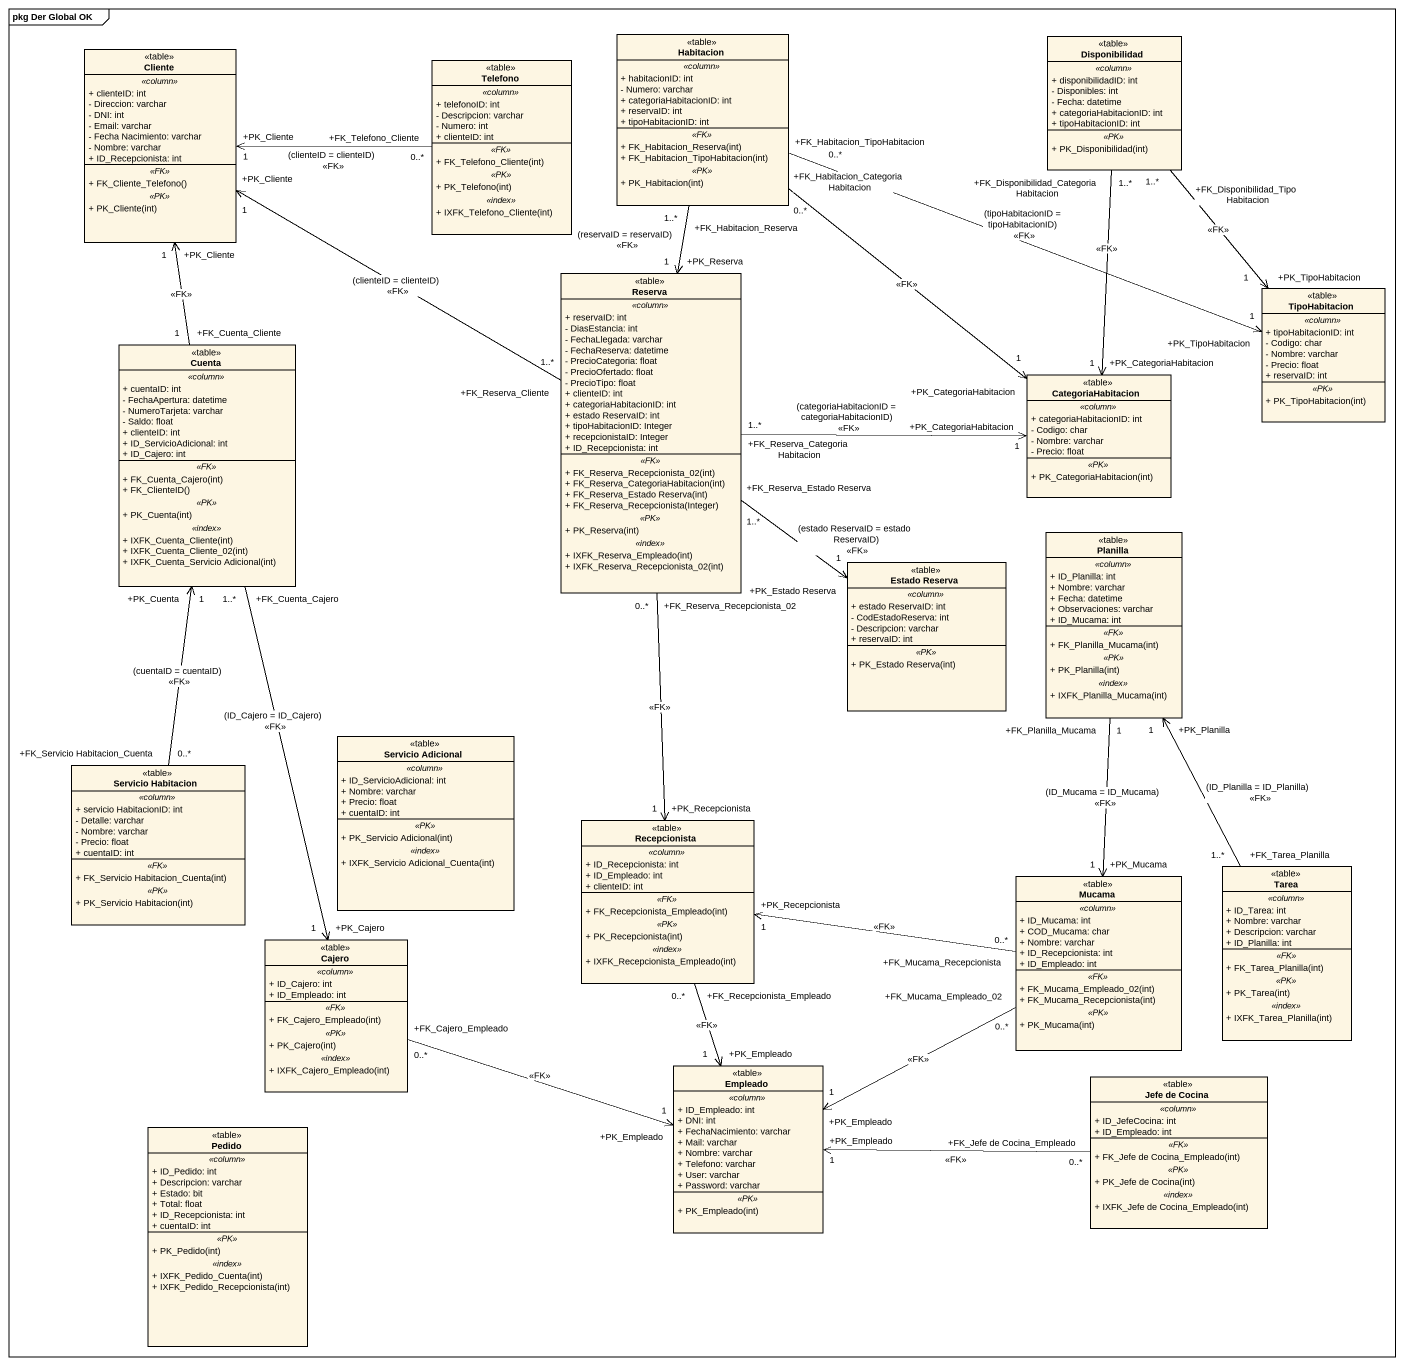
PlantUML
@startuml
mainframe pkg Der Global OK
hide circle
hide empty members
skinparam classAttributeIconSize 0
class Habitacion <<table>> {
  .. <<column>> ..
  + habitacionID: int
  - Numero: varchar
  + categoriaHabitacionID: int
  + reservaID: int
  + tipoHabitacionID: int
  .. <<FK>> ..
  + FK_Habitacion_Reserva(int)
  + FK_Habitacion_TipoHabitacion(int)
  .. <<PK>> ..
  + PK_Habitacion(int)
}
class Disponibilidad <<table>> {
  .. <<column>> ..
  + disponibilidadID: int
  - Disponibles: int
  - Fecha: datetime
  + categoriaHabitacionID: int
  + tipoHabitacionID: int
  .. <<PK>> ..
  + PK_Disponibilidad(int)
}
class Cliente <<table>> {
  .. <<column>> ..
  + clienteID: int
  - Direccion: varchar
  - DNI: int
  - Email: varchar
  - Fecha Nacimiento: varchar
  - Nombre: varchar
  + ID_Recepcionista: int
  .. <<FK>> ..
  + FK_Cliente_Telefono()
  .. <<PK>> ..
  + PK_Cliente(int)
}
class Telefono <<table>> {
  .. <<column>> ..
  + telefonoID: int
  - Descripcion: varchar
  - Numero: int
  + clienteID: int
  .. <<FK>> ..
  + FK_Telefono_Cliente(int)
  .. <<PK>> ..
  + PK_Telefono(int)
  .. <<index>> ..
  + IXFK_Telefono_Cliente(int)
}
class Reserva <<table>> {
  .. <<column>> ..
  + reservaID: int
  - DiasEstancia: int
  - FechaLlegada: varchar
  - FechaReserva: datetime
  - PrecioCategoria: float
  - PrecioOfertado: float
  - PrecioTipo: float
  + clienteID: int
  + categoriaHabitacionID: int
  + estado ReservaID: int
  + tipoHabitacionID: Integer
  + recepcionistaID: Integer
  + ID_Recepcionista: int
  .. <<FK>> ..
  + FK_Reserva_Recepcionista_02(int)
  + FK_Reserva_CategoriaHabitacion(int)
  + FK_Reserva_Estado Reserva(int)
  + FK_Reserva_Recepcionista(Integer)
  .. <<PK>> ..
  + PK_Reserva(int)
  .. <<index>> ..
  + IXFK_Reserva_Empleado(int)
  + IXFK_Reserva_Recepcionista_02(int)
}
class TipoHabitacion <<table>> {
  .. <<column>> ..
  + tipoHabitacionID: int
  - Codigo: char
  - Nombre: varchar
  - Precio: float
  + reservaID: int
  .. <<PK>> ..
  + PK_TipoHabitacion(int)
}
class Cuenta <<table>> {
  .. <<column>> ..
  + cuentaID: int
  - FechaApertura: datetime
  - NumeroTarjeta: varchar
  - Saldo: float
  + clienteID: int
  + ID_ServicioAdicional: int
  + ID_Cajero: int
  .. <<FK>> ..
  + FK_Cuenta_Cajero(int)
  + FK_ClienteID()
  .. <<PK>> ..
  + PK_Cuenta(int)
  .. <<index>> ..
  + IXFK_Cuenta_Cliente(int)
  + IXFK_Cuenta_Cliente_02(int)
  + IXFK_Cuenta_Servicio Adicional(int)
}
class CategoriaHabitacion <<table>> {
  .. <<column>> ..
  + categoriaHabitacionID: int
  - Codigo: char
  - Nombre: varchar
  - Precio: float
  .. <<PK>> ..
  + PK_CategoriaHabitacion(int)
}
class Planilla <<table>> {
  .. <<column>> ..
  + ID_Planilla: int
  + Nombre: varchar
  + Fecha: datetime
  + Observaciones: varchar
  + ID_Mucama: int
  .. <<FK>> ..
  + FK_Planilla_Mucama(int)
  .. <<PK>> ..
  + PK_Planilla(int)
  .. <<index>> ..
  + IXFK_Planilla_Mucama(int)
}
class "Estado Reserva" as Estado_Reserva <<table>> {
  .. <<column>> ..
  + estado ReservaID: int
  - CodEstadoReserva: int
  - Descripcion: varchar
  + reservaID: int
  .. <<PK>> ..
  + PK_Estado Reserva(int)
}
class "Servicio Adicional" as Servicio_Adicional <<table>> {
  .. <<column>> ..
  + ID_ServicioAdicional: int
  + Nombre: varchar
  + Precio: float
  + cuentaID: int
  .. <<PK>> ..
  + PK_Servicio Adicional(int)
  .. <<index>> ..
  + IXFK_Servicio Adicional_Cuenta(int)
}
class "Servicio Habitacion" as Servicio_Habitacion <<table>> {
  .. <<column>> ..
  + servicio HabitacionID: int
  - Detalle: varchar
  - Nombre: varchar
  - Precio: float
  + cuentaID: int
  .. <<FK>> ..
  + FK_Servicio Habitacion_Cuenta(int)
  .. <<PK>> ..
  + PK_Servicio Habitacion(int)
}
class Recepcionista <<table>> {
  .. <<column>> ..
  + ID_Recepcionista: int
  + ID_Empleado: int
  + clienteID: int
  .. <<FK>> ..
  + FK_Recepcionista_Empleado(int)
  .. <<PK>> ..
  + PK_Recepcionista(int)
  .. <<index>> ..
  + IXFK_Recepcionista_Empleado(int)
}
class Mucama <<table>> {
  .. <<column>> ..
  + ID_Mucama: int
  + COD_Mucama: char
  + Nombre: varchar
  + ID_Recepcionista: int
  + ID_Empleado: int
  .. <<FK>> ..
  + FK_Mucama_Empleado_02(int)
  + FK_Mucama_Recepcionista(int)
  .. <<PK>> ..
  + PK_Mucama(int)
}
class Tarea <<table>> {
  .. <<column>> ..
  + ID_Tarea: int
  + Nombre: varchar
  + Descripcion: varchar
  + ID_Planilla: int
  .. <<FK>> ..
  + FK_Tarea_Planilla(int)
  .. <<PK>> ..
  + PK_Tarea(int)
  .. <<index>> ..
  + IXFK_Tarea_Planilla(int)
}
class Cajero <<table>> {
  .. <<column>> ..
  + ID_Cajero: int
  + ID_Empleado: int
  .. <<FK>> ..
  + FK_Cajero_Empleado(int)
  .. <<PK>> ..
  + PK_Cajero(int)
  .. <<index>> ..
  + IXFK_Cajero_Empleado(int)
}
class Empleado <<table>> {
  .. <<column>> ..
  + ID_Empleado: int
  + DNI: int
  + FechaNacimiento: varchar
  + Mail: varchar
  + Nombre: varchar
  + Telefono: varchar
  + User: varchar
  + Password: varchar
  .. <<PK>> ..
  + PK_Empleado(int)
}
class "Jefe de Cocina" as Jefe_de_Cocina <<table>> {
  .. <<column>> ..
  + ID_JefeCocina: int
  + ID_Empleado: int
  .. <<FK>> ..
  + FK_Jefe de Cocina_Empleado(int)
  .. <<PK>> ..
  + PK_Jefe de Cocina(int)
  .. <<index>> ..
  + IXFK_Jefe de Cocina_Empleado(int)
}
class Pedido <<table>> {
  .. <<column>> ..
  + ID_Pedido: int
  + Descripcion: varchar
  + Estado: bit
  + Total: float
  + ID_Recepcionista: int
  + cuentaID: int
  .. <<PK>> ..
  + PK_Pedido(int)
  .. <<index>> ..
  + IXFK_Pedido_Cuenta(int)
  + IXFK_Pedido_Recepcionista(int)
}
Habitacion "+FK_Habitacion_Reserva\n1..*" --> "+PK_Reserva\n1" Reserva : (reservaID = reservaID)\n<<FK>>
Habitacion "+FK_Habitacion_TipoHabitacion\n0..*" -right-> "+PK_TipoHabitacion\n1" TipoHabitacion : (tipoHabitacionID = tipoHabitacionID)\n<<FK>>
Habitacion "+FK_Habitacion_CategoriaHabitacion\n0..*" --> "+PK_CategoriaHabitacion\n1" CategoriaHabitacion : <<FK>>
Disponibilidad "+FK_Disponibilidad_TipoHabitacion\n1..*" --> "+PK_TipoHabitacion\n1" TipoHabitacion : <<FK>>
Disponibilidad "+FK_Disponibilidad_CategoriaHabitacion\n1..*" --> "+PK_CategoriaHabitacion\n1" CategoriaHabitacion : <<FK>>
Telefono "+FK_Telefono_Cliente\n0..*" -left-> "+PK_Cliente\n1" Cliente : (clienteID = clienteID)\n<<FK>>
Reserva "+FK_Reserva_Cliente\n1..*" -left-> "+PK_Cliente\n1" Cliente : (clienteID = clienteID)\n<<FK>>
Reserva "+FK_Reserva_CategoriaHabitacion\n1..*" -right-> "+PK_CategoriaHabitacion\n1" CategoriaHabitacion : (categoriaHabitacionID = categoriaHabitacionID)\n<<FK>>
Reserva "+FK_Reserva_Estado Reserva\n1..*" --> "+PK_Estado Reserva\n1" Estado_Reserva : (estado ReservaID = estado ReservaID)\n<<FK>>
Reserva "+FK_Reserva_Recepcionista_02\n0..*" --> "+PK_Recepcionista\n1" Recepcionista : <<FK>>
Cuenta "+FK_Cuenta_Cliente\n1" -up-> "+PK_Cliente\n1" Cliente : <<FK>>
Cuenta "+FK_Cuenta_Cajero\n1..*" --> "+PK_Cajero\n1" Cajero : (ID_Cajero = ID_Cajero)\n<<FK>>
Planilla "+FK_Planilla_Mucama\n1" --> "+PK_Mucama\n1" Mucama : (ID_Mucama = ID_Mucama)\n<<FK>>
Servicio_Habitacion "+FK_Servicio Habitacion_Cuenta\n0..*" -up-> "+PK_Cuenta\n1" Cuenta : (cuentaID = cuentaID)\n<<FK>>
Recepcionista "+FK_Recepcionista_Empleado\n0..*" --> "+PK_Empleado\n1" Empleado : <<FK>>
Mucama "+FK_Mucama_Recepcionista\n0..*" -left-> "+PK_Recepcionista\n1" Recepcionista : <<FK>>
Mucama "+FK_Mucama_Empleado_02\n0..*" -left-> "+PK_Empleado\n1" Empleado : <<FK>>
Tarea "+FK_Tarea_Planilla\n1..*" -up-> "+PK_Planilla\n1" Planilla : (ID_Planilla = ID_Planilla)\n<<FK>>
Cajero "+FK_Cajero_Empleado\n0..*" -right-> "+PK_Empleado\n1" Empleado : <<FK>>
Jefe_de_Cocina "+FK_Jefe de Cocina_Empleado\n0..*" -left-> "+PK_Empleado\n1" Empleado : <<FK>>
@enduml
